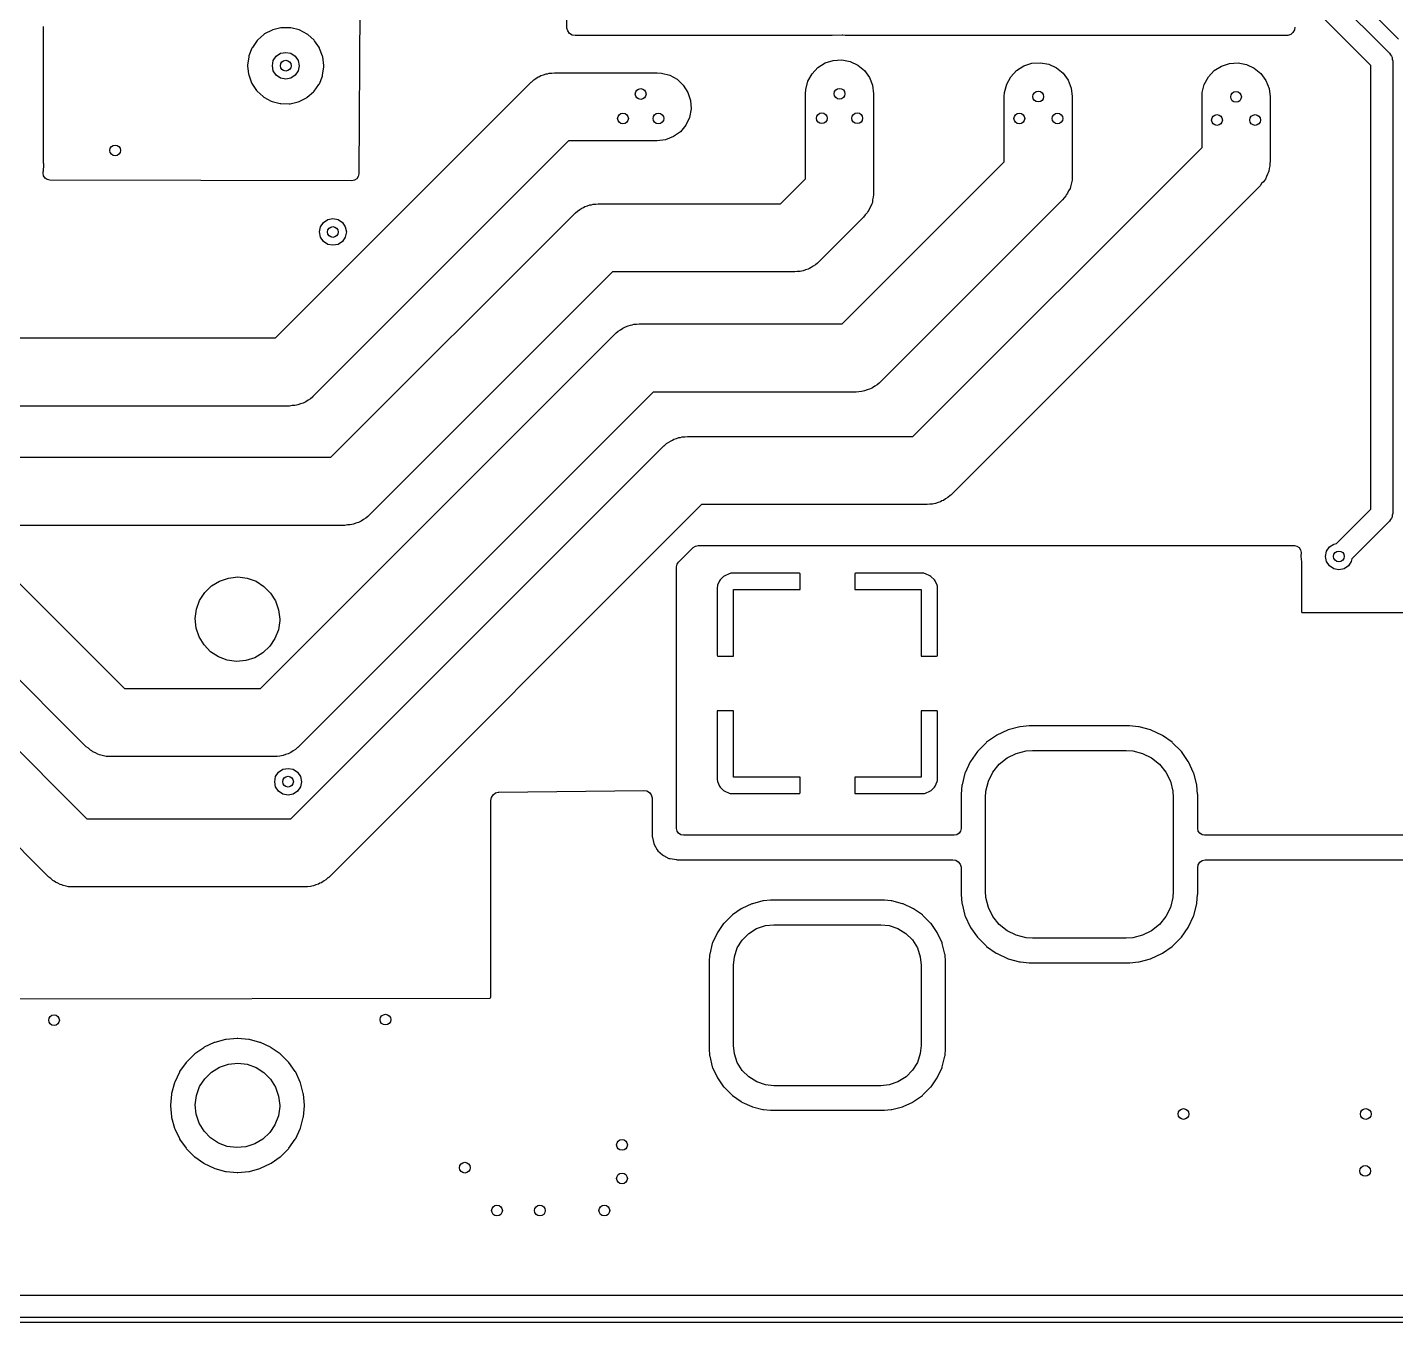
# Model space of a CAD drawing. Extents: x 0 to 4.25, y -4.33 to 0.
# Drawn here: x 2.641 to 3.646, y -4.333 to -3.382 of the extents above; entities that cross this region are included whole.
import ezdxf

# ---------------------------------------------------------------- set-up
doc = ezdxf.new("R2010")
doc.units = 0
doc.header["$MEASUREMENT"] = 0
doc.layers.add('BLACK', color=7, linetype='CONTINUOUS')

msp = doc.modelspace()

# ---------------------------------------------------------------- linework, layer by layer
at = {"layer": 'BLACK', "linetype": 'CONTINUOUS'}
for p, q in [((3.0371, -3.3817), (3.0371, -3.0228)), ((3.488, -3.2476), (3.6411, -3.4007)), ((3.6274, -3.4096), (3.479, -3.2612)), ((3.6477, -3.3903), (3.5644, -3.307)), ((2.885, -3.3668), (2.8843, -3.4893)), ((2.6529, -3.4814), (2.6529, -3.381)), ((2.8207, -3.3837), (2.8152, -3.3865)), ((2.8212, -3.3835), (2.8207, -3.3837)), ((2.8272, -3.3821), (2.8212, -3.3835)), ((2.8278, -3.382), (2.8272, -3.3821)), ((2.8339, -3.382), (2.8278, -3.382)), ((2.8345, -3.3821), (2.8339, -3.382)), ((2.8405, -3.3836), (2.8345, -3.3821)), ((2.841, -3.3838), (2.8405, -3.3836)), ((2.8464, -3.3867), (2.841, -3.3838)), ((3.0372, -3.3822), (3.0371, -3.3817)), ((3.0378, -3.3843), (3.0372, -3.3822)), ((3.0391, -3.3861), (3.0378, -3.3843)), ((3.5713, -3.3836), (3.5702, -3.3855)), ((3.5716, -3.3814), (3.5713, -3.3836)), ((2.8097, -3.3913), (2.8062, -3.3964)), ((2.8101, -3.3909), (2.8097, -3.3913)), ((2.8147, -3.3869), (2.8101, -3.3909)), ((2.8152, -3.3865), (2.8147, -3.3869)), ((2.8469, -3.387), (2.8464, -3.3867)), ((2.8515, -3.3911), (2.8469, -3.387)), ((2.8519, -3.3916), (2.8515, -3.3911)), ((2.8554, -3.3966), (2.8519, -3.3916)), ((3.041, -3.3873), (3.0391, -3.3861)), ((3.0431, -3.3877), (3.041, -3.3873)), ((3.2315, -3.3877), (3.0431, -3.3877)), ((3.2318, -3.3877), (3.2315, -3.3877)), ((3.2392, -3.3873), (3.2318, -3.3877)), ((3.2397, -3.3874), (3.2392, -3.3873)), ((3.2415, -3.3876), (3.2397, -3.3874)), ((3.2424, -3.3877), (3.2415, -3.3876)), ((3.5656, -3.3877), (3.2424, -3.3877)), ((3.5664, -3.3876), (3.5656, -3.3877)), ((3.5685, -3.3869), (3.5664, -3.3876)), ((3.5702, -3.3855), (3.5685, -3.3869)), ((2.8035, -3.4032), (2.8027, -3.4093)), ((2.8037, -3.4026), (2.8035, -3.4032)), ((2.8059, -3.3969), (2.8037, -3.4026)), ((2.8062, -3.3964), (2.8059, -3.3969)), ((2.8216, -3.4061), (2.8237, -3.4029)), ((2.8237, -3.4029), (2.8269, -3.4007)), ((2.8269, -3.4007), (2.8307, -3.4)), ((2.8307, -3.4), (2.8345, -3.4007)), ((2.8345, -3.4007), (2.8377, -3.4029)), ((2.8377, -3.4029), (2.8398, -3.4061)), ((2.8556, -3.3971), (2.8554, -3.3966)), ((2.8578, -3.4029), (2.8556, -3.3971)), ((2.858, -3.4034), (2.8578, -3.4029)), ((2.8587, -3.4097), (2.858, -3.4034)), ((3.6411, -3.4007), (3.6418, -3.4018)), ((3.6418, -3.4018), (3.6426, -3.4028)), ((3.6426, -3.4028), (3.6427, -3.4033)), ((3.6427, -3.4033), (3.643, -3.4037)), ((3.643, -3.4037), (3.6431, -3.405)), ((3.6431, -3.405), (3.6434, -3.4063)), ((2.8027, -3.4093), (2.8027, -3.4098)), ((2.8027, -3.4098), (2.8034, -3.416)), ((2.8209, -3.4098), (2.8216, -3.4061)), ((2.8216, -3.4136), (2.8209, -3.4098)), ((2.8237, -3.4168), (2.8216, -3.4136)), ((2.8398, -3.4136), (2.8377, -3.4168)), ((2.8398, -3.4061), (2.8405, -3.4098)), ((2.8405, -3.4098), (2.8398, -3.4136)), ((2.8578, -3.4168), (2.8587, -3.4106)), ((2.8587, -3.41), (2.8587, -3.4097)), ((2.8587, -3.4103), (2.8587, -3.41)), ((2.8587, -3.4106), (2.8587, -3.4103)), ((3.023, -3.4157), (3.0242, -3.4154)), ((3.0242, -3.4154), (3.0261, -3.4153)), ((3.0261, -3.4153), (3.0281, -3.415)), ((3.0281, -3.415), (3.1033, -3.415)), ((3.1033, -3.415), (3.1065, -3.4152)), ((3.1065, -3.4152), (3.1126, -3.4168)), ((3.2171, -3.4158), (3.2214, -3.4112)), ((3.2214, -3.4112), (3.2267, -3.4078)), ((3.2267, -3.4078), (3.2327, -3.4059)), ((3.2327, -3.4059), (3.2389, -3.4055)), ((3.2389, -3.4055), (3.2451, -3.4067)), ((3.2451, -3.4067), (3.2507, -3.4093)), ((3.2507, -3.4093), (3.2556, -3.4133)), ((3.2556, -3.4133), (3.2593, -3.4184)), ((3.363, -3.4179), (3.3673, -3.4133)), ((3.3673, -3.4133), (3.3726, -3.4099)), ((3.3726, -3.4099), (3.3785, -3.408)), ((3.3785, -3.408), (3.3848, -3.4076)), ((3.3848, -3.4076), (3.391, -3.4088)), ((3.391, -3.4088), (3.3966, -3.4114)), ((3.3966, -3.4114), (3.4015, -3.4154)), ((3.4015, -3.4154), (3.4051, -3.4205)), ((3.5081, -3.418), (3.5124, -3.4134)), ((3.5124, -3.4134), (3.5177, -3.4101)), ((3.5177, -3.4101), (3.5237, -3.4081)), ((3.5237, -3.4081), (3.5299, -3.4078)), ((3.5299, -3.4078), (3.5361, -3.4089)), ((3.5361, -3.4089), (3.5418, -3.4116)), ((3.5418, -3.4116), (3.5466, -3.4156)), ((3.6274, -3.7353), (3.6274, -3.4096)), ((3.6434, -3.4063), (3.6434, -3.7386)), ((2.8034, -3.416), (2.8035, -3.4165)), ((2.8035, -3.4165), (2.8056, -3.4223)), ((2.8056, -3.4223), (2.8059, -3.4228)), ((2.8059, -3.4228), (2.8093, -3.4279)), ((2.8231, -3.6096), (3.0104, -3.4224)), ((2.8269, -3.4189), (2.8237, -3.4168)), ((2.8307, -3.4197), (2.8269, -3.4189)), ((2.8345, -3.4189), (2.8307, -3.4197)), ((2.8377, -3.4168), (2.8345, -3.4189)), ((2.8515, -3.4286), (2.8551, -3.4236)), ((2.8551, -3.4236), (2.8554, -3.4231)), ((2.8554, -3.4231), (2.8577, -3.4174)), ((2.8577, -3.4174), (2.8578, -3.4168)), ((3.0104, -3.4224), (3.0108, -3.422)), ((3.0108, -3.422), (3.011, -3.4218)), ((3.011, -3.4218), (3.0113, -3.4216)), ((3.0113, -3.4216), (3.0128, -3.4203)), ((3.0128, -3.4203), (3.0144, -3.4193)), ((3.0144, -3.4193), (3.016, -3.4181)), ((3.016, -3.4181), (3.0171, -3.4177)), ((3.0171, -3.4177), (3.0181, -3.4171)), ((3.0181, -3.4171), (3.02, -3.4165)), ((3.02, -3.4165), (3.0219, -3.4158)), ((3.0219, -3.4158), (3.023, -3.4157)), ((3.1126, -3.4168), (3.118, -3.4198)), ((3.118, -3.4198), (3.1226, -3.4241)), ((3.1226, -3.4241), (3.126, -3.4294)), ((3.2125, -3.4273), (3.2141, -3.4212)), ((3.2141, -3.4212), (3.2171, -3.4158)), ((3.2593, -3.4184), (3.2616, -3.4242)), ((3.2616, -3.4242), (3.2623, -3.4304)), ((3.3584, -3.4294), (3.36, -3.4233)), ((3.36, -3.4233), (3.363, -3.4179)), ((3.4051, -3.4205), (3.4074, -3.4263)), ((3.5036, -3.4296), (3.5051, -3.4235)), ((3.5051, -3.4235), (3.5081, -3.418)), ((3.5466, -3.4156), (3.5503, -3.4207)), ((3.5503, -3.4207), (3.5526, -3.4265)), ((2.8093, -3.4279), (2.8097, -3.4284)), ((2.8097, -3.4284), (2.8142, -3.4325)), ((2.8142, -3.4325), (2.8147, -3.4328)), ((2.8147, -3.4328), (2.8201, -3.4358)), ((2.8405, -3.4361), (2.846, -3.4333)), ((2.846, -3.4333), (2.8464, -3.433)), ((2.8464, -3.433), (2.8511, -3.429)), ((2.8511, -3.429), (2.8515, -3.4286)), ((3.126, -3.4294), (3.1279, -3.4354)), ((3.1279, -3.4354), (3.1283, -3.4416)), ((3.2123, -3.4304), (3.2125, -3.4273)), ((3.2123, -3.4929), (3.2123, -3.4304)), ((3.2623, -3.4304), (3.2623, -3.5032)), ((3.3582, -3.4325), (3.3584, -3.4294)), ((3.3582, -3.4803), (3.3582, -3.4325)), ((3.4074, -3.4263), (3.4082, -3.4325)), ((3.4082, -3.4325), (3.4082, -3.4907)), ((3.5034, -3.4327), (3.5036, -3.4296)), ((3.5034, -3.4699), (3.5034, -3.4327)), ((3.5526, -3.4265), (3.5534, -3.4327)), ((3.5534, -3.4327), (3.5534, -3.4803)), ((2.8201, -3.4358), (2.8207, -3.436)), ((2.8207, -3.436), (2.8266, -3.4375)), ((2.8266, -3.4375), (2.8272, -3.4376)), ((2.8272, -3.4376), (2.8333, -3.4377)), ((2.8333, -3.4377), (2.8339, -3.4377)), ((2.8339, -3.4377), (2.8399, -3.4363)), ((2.8399, -3.4363), (2.8405, -3.4361)), ((3.1283, -3.4416), (3.1271, -3.4478)), ((3.1244, -3.4534), (3.1205, -3.4583)), ((3.1271, -3.4478), (3.1244, -3.4534)), ((3.0384, -3.465), (2.8511, -3.6523)), ((3.1033, -3.465), (3.0384, -3.465)), ((3.1096, -3.4642), (3.1033, -3.465)), ((3.1154, -3.4619), (3.1096, -3.4642)), ((3.1205, -3.4583), (3.1154, -3.4619)), ((3.2912, -3.6821), (3.5034, -3.4699)), ((2.653, -3.4822), (2.6529, -3.4814)), ((2.6529, -3.4851), (2.653, -3.4846)), ((2.6529, -3.4864), (2.6529, -3.4851)), ((2.6531, -3.4826), (2.653, -3.4822)), ((2.653, -3.4846), (2.6531, -3.4833)), ((2.6531, -3.4833), (2.6531, -3.4826)), ((3.2391, -3.5994), (3.3582, -3.4803)), ((3.5527, -3.4853), (3.5524, -3.4873)), ((3.5532, -3.4834), (3.5527, -3.4853)), ((3.5533, -3.4815), (3.5532, -3.4834)), ((3.5534, -3.4803), (3.5533, -3.4809)), ((3.5533, -3.4809), (3.5534, -3.4811)), ((3.5534, -3.4811), (3.5533, -3.4815)), ((2.6525, -3.4888), (2.6527, -3.4874)), ((2.6529, -3.4907), (2.6525, -3.4888)), ((2.6527, -3.4874), (2.6528, -3.4872)), ((2.6528, -3.4872), (2.6529, -3.4866)), ((2.6529, -3.4866), (2.6529, -3.4864)), ((2.6529, -3.4866), (2.6529, -3.4866)), ((2.654, -3.4924), (2.6529, -3.4907)), ((2.6556, -3.4934), (2.654, -3.4924)), ((2.6575, -3.4938), (2.6556, -3.4934)), ((2.8793, -3.4943), (2.6575, -3.4938)), ((2.8812, -3.4939), (2.8793, -3.4943)), ((2.8828, -3.4928), (2.8812, -3.4939)), ((2.8839, -3.4912), (2.8828, -3.4928)), ((2.8843, -3.4893), (2.8839, -3.4912)), ((3.194, -3.5112), (3.2123, -3.4929)), ((3.4075, -3.4957), (3.4072, -3.4977)), ((3.408, -3.4938), (3.4075, -3.4957)), ((3.4082, -3.4919), (3.408, -3.4938)), ((3.4082, -3.4907), (3.4082, -3.4912)), ((3.4082, -3.4912), (3.4082, -3.4915)), ((3.4082, -3.4915), (3.4082, -3.4919)), ((3.5486, -3.495), (3.5472, -3.4964)), ((3.5492, -3.494), (3.5486, -3.495)), ((3.5499, -3.493), (3.5492, -3.494)), ((3.5507, -3.4912), (3.5499, -3.493)), ((3.5516, -3.4895), (3.5507, -3.4912)), ((3.5519, -3.4884), (3.5516, -3.4895)), ((3.5524, -3.4873), (3.5519, -3.4884)), ((3.2623, -3.5044), (3.2621, -3.5064)), ((3.2623, -3.5032), (3.2623, -3.5038)), ((3.2623, -3.5038), (3.2623, -3.504)), ((3.2623, -3.504), (3.2623, -3.5044)), ((3.546, -3.498), (3.3192, -3.7248)), ((3.4034, -3.5054), (3.4021, -3.5068)), ((3.404, -3.5044), (3.4034, -3.5054)), ((3.4047, -3.5034), (3.404, -3.5044)), ((3.4055, -3.5016), (3.4047, -3.5034)), ((3.4065, -3.4999), (3.4055, -3.5016)), ((3.4068, -3.4987), (3.4065, -3.4999)), ((3.4072, -3.4977), (3.4068, -3.4987)), ((3.5472, -3.4964), (3.546, -3.498)), ((3.0449, -3.5165), (3.0466, -3.5155)), ((3.0466, -3.5155), (3.0482, -3.5143)), ((3.0482, -3.5143), (3.0493, -3.5139)), ((3.0493, -3.5139), (3.0503, -3.5133)), ((3.0503, -3.5133), (3.0522, -3.5127)), ((3.0522, -3.5127), (3.054, -3.512)), ((3.054, -3.512), (3.0552, -3.5119)), ((3.0552, -3.5119), (3.0563, -3.5115)), ((3.0563, -3.5115), (3.0583, -3.5115)), ((3.0583, -3.5115), (3.0602, -3.5112)), ((3.0602, -3.5112), (3.194, -3.5112)), ((3.2596, -3.5142), (3.2589, -3.516)), ((3.2606, -3.5124), (3.2596, -3.5142)), ((3.2609, -3.5113), (3.2606, -3.5124)), ((3.2614, -3.5102), (3.2609, -3.5113)), ((3.2616, -3.5083), (3.2614, -3.5102)), ((3.2621, -3.5064), (3.2616, -3.5083)), ((3.4009, -3.5084), (3.2672, -3.6421)), ((3.4021, -3.5068), (3.4009, -3.5084)), ((2.8563, -3.5281), (2.8584, -3.5249)), ((2.8584, -3.5249), (2.8616, -3.5228)), ((2.8616, -3.5228), (2.8653, -3.5221)), ((2.8638, -3.6973), (3.0426, -3.5185)), ((2.8653, -3.5221), (2.8691, -3.5228)), ((2.8691, -3.5228), (2.8723, -3.5249)), ((2.8723, -3.5249), (2.8744, -3.5281)), ((3.0426, -3.5185), (3.043, -3.5182)), ((3.043, -3.5182), (3.0431, -3.518)), ((3.0431, -3.518), (3.0434, -3.5178)), ((3.0434, -3.5178), (3.0449, -3.5165)), ((3.255, -3.5209), (3.222, -3.5539)), ((3.2562, -3.5194), (3.255, -3.5209)), ((3.2576, -3.5179), (3.2562, -3.5194)), ((3.2581, -3.5169), (3.2576, -3.5179)), ((3.2589, -3.516), (3.2581, -3.5169)), ((2.8555, -3.5319), (2.8563, -3.5281)), ((2.8563, -3.5357), (2.8555, -3.5319)), ((2.8584, -3.5389), (2.8563, -3.5357)), ((2.8744, -3.5357), (2.8723, -3.5389)), ((2.8744, -3.5281), (2.8752, -3.5319)), ((2.8752, -3.5319), (2.8744, -3.5357)), ((2.8616, -3.541), (2.8584, -3.5389)), ((2.8653, -3.5417), (2.8616, -3.541)), ((2.8691, -3.541), (2.8653, -3.5417)), ((2.8723, -3.5389), (2.8691, -3.541)), ((3.2197, -3.556), (3.218, -3.557)), ((3.2212, -3.5547), (3.2197, -3.556)), ((3.2215, -3.5544), (3.2212, -3.5547)), ((3.2216, -3.5543), (3.2215, -3.5544)), ((3.222, -3.5539), (3.2216, -3.5543)), ((3.0706, -3.5612), (2.8918, -3.74)), ((3.2044, -3.5612), (3.0706, -3.5612)), ((3.2063, -3.561), (3.2044, -3.5612)), ((3.2083, -3.5609), (3.2063, -3.561)), ((3.2094, -3.5606), (3.2083, -3.5609)), ((3.2106, -3.5604), (3.2094, -3.5606)), ((3.2124, -3.5597), (3.2106, -3.5604)), ((3.2143, -3.5592), (3.2124, -3.5597)), ((3.2153, -3.5586), (3.2143, -3.5592)), ((3.2164, -3.5581), (3.2153, -3.5586)), ((3.218, -3.557), (3.2164, -3.5581)), ((3.0729, -3.6064), (3.073, -3.6062)), ((3.073, -3.6062), (3.0734, -3.6059)), ((3.0734, -3.6059), (3.0748, -3.6047)), ((3.0748, -3.6047), (3.0765, -3.6037)), ((3.0765, -3.6037), (3.0781, -3.6025)), ((3.0781, -3.6025), (3.0792, -3.6021)), ((3.0792, -3.6021), (3.0802, -3.6015)), ((3.0802, -3.6015), (3.0821, -3.6009)), ((3.0821, -3.6009), (3.0839, -3.6002)), ((3.0839, -3.6002), (3.0851, -3.6)), ((3.0851, -3.6), (3.0863, -3.5997)), ((3.0863, -3.5997), (3.0882, -3.5997)), ((3.0882, -3.5997), (3.0902, -3.5994)), ((3.0902, -3.5994), (3.2391, -3.5994)), ((2.4887, -3.6096), (2.8231, -3.6096)), ((2.8121, -3.8671), (3.0725, -3.6067)), ((3.0725, -3.6067), (3.0729, -3.6064)), ((3.2616, -3.6463), (3.2605, -3.6467)), ((3.2631, -3.6452), (3.2616, -3.6463)), ((3.2648, -3.6442), (3.2631, -3.6452)), ((3.2663, -3.6429), (3.2648, -3.6442)), ((3.2666, -3.6426), (3.2663, -3.6429)), ((3.2668, -3.6425), (3.2666, -3.6426)), ((3.2672, -3.6421), (3.2668, -3.6425)), ((3.1005, -3.6494), (2.8401, -3.9098)), ((2.8471, -3.6554), (2.8455, -3.6566)), ((2.8488, -3.6544), (2.8471, -3.6554)), ((2.8503, -3.6531), (2.8488, -3.6544)), ((2.8506, -3.6529), (2.8503, -3.6531)), ((2.8507, -3.6527), (2.8506, -3.6529)), ((2.8511, -3.6523), (2.8507, -3.6527)), ((3.2495, -3.6494), (3.1005, -3.6494)), ((3.2515, -3.6492), (3.2495, -3.6494)), ((3.2534, -3.6491), (3.2515, -3.6492)), ((3.2546, -3.6488), (3.2534, -3.6491)), ((3.2557, -3.6486), (3.2546, -3.6488)), ((3.2576, -3.6479), (3.2557, -3.6486)), ((3.2594, -3.6473), (3.2576, -3.6479)), ((3.2605, -3.6467), (3.2594, -3.6473)), ((2.8335, -3.6597), (2.4991, -3.6597)), ((2.8354, -3.6594), (2.8335, -3.6597)), ((2.8374, -3.6593), (2.8354, -3.6594)), ((2.8385, -3.659), (2.8374, -3.6593)), ((2.8397, -3.6589), (2.8385, -3.659)), ((2.8415, -3.6581), (2.8397, -3.6589)), ((2.8434, -3.6576), (2.8415, -3.6581)), ((2.8444, -3.657), (2.8434, -3.6576)), ((2.8455, -3.6566), (2.8444, -3.657)), ((3.1103, -3.6873), (3.112, -3.6863)), ((3.112, -3.6863), (3.1136, -3.6852)), ((3.1136, -3.6852), (3.1147, -3.6847)), ((3.1147, -3.6847), (3.1157, -3.6841)), ((3.1157, -3.6841), (3.1176, -3.6836)), ((3.1176, -3.6836), (3.1194, -3.6829)), ((3.1194, -3.6829), (3.1206, -3.6827)), ((3.1206, -3.6827), (3.1217, -3.6824)), ((3.1217, -3.6824), (3.1236, -3.6823)), ((3.1236, -3.6823), (3.1256, -3.6821)), ((3.1256, -3.6821), (3.2912, -3.6821)), ((2.8345, -3.9628), (3.1079, -3.6894)), ((3.1079, -3.6894), (3.1083, -3.689)), ((3.1083, -3.689), (3.1085, -3.6889)), ((3.1085, -3.6889), (3.1088, -3.6886)), ((3.1088, -3.6886), (3.1103, -3.6873)), ((2.4678, -3.6973), (2.8638, -3.6973)), ((3.3169, -3.7268), (3.3152, -3.7278)), ((3.3184, -3.7255), (3.3169, -3.7268)), ((3.3187, -3.7253), (3.3184, -3.7255)), ((3.3188, -3.7251), (3.3187, -3.7253)), ((3.3192, -3.7248), (3.3188, -3.7251)), ((3.1359, -3.7321), (2.8626, -4.0055)), ((3.3016, -3.7321), (3.1359, -3.7321)), ((3.3035, -3.7318), (3.3016, -3.7321)), ((3.3055, -3.7318), (3.3035, -3.7318)), ((3.3066, -3.7315), (3.3055, -3.7318)), ((3.3078, -3.7313), (3.3066, -3.7315)), ((3.3096, -3.7306), (3.3078, -3.7313)), ((3.3115, -3.73), (3.3096, -3.7306)), ((3.3125, -3.7294), (3.3115, -3.73)), ((3.3136, -3.729), (3.3125, -3.7294)), ((3.3152, -3.7278), (3.3136, -3.729)), ((3.6021, -3.7606), (3.6274, -3.7353)), ((2.8792, -3.7466), (2.8781, -3.747)), ((2.8804, -3.7465), (2.8792, -3.7466)), ((2.8822, -3.7458), (2.8804, -3.7465)), ((2.8841, -3.7452), (2.8822, -3.7458)), ((2.8851, -3.7446), (2.8841, -3.7452)), ((2.8862, -3.7442), (2.8851, -3.7446)), ((2.8878, -3.743), (2.8862, -3.7442)), ((2.8895, -3.742), (2.8878, -3.743)), ((2.891, -3.7407), (2.8895, -3.742)), ((2.8913, -3.7405), (2.891, -3.7407)), ((2.8914, -3.7403), (2.8913, -3.7405)), ((2.8918, -3.74), (2.8914, -3.7403)), ((3.6411, -3.7442), (3.6134, -3.7719)), ((3.6418, -3.7431), (3.6411, -3.7442)), ((3.6426, -3.7421), (3.6418, -3.7431)), ((3.6427, -3.7416), (3.6426, -3.7421)), ((3.643, -3.7412), (3.6427, -3.7416)), ((3.6431, -3.7399), (3.643, -3.7412)), ((3.6434, -3.7386), (3.6431, -3.7399)), ((2.8742, -3.7473), (2.4618, -3.7473)), ((2.8761, -3.747), (2.8742, -3.7473)), ((2.8781, -3.747), (2.8761, -3.747)), ((3.1191, -3.7743), (3.1298, -3.7636)), ((3.1298, -3.7636), (3.1315, -3.7626)), ((3.1315, -3.7626), (3.1334, -3.7622)), ((3.1334, -3.7622), (3.5712, -3.7622)), ((3.5712, -3.7622), (3.5731, -3.7626)), ((3.5731, -3.7626), (3.5747, -3.7636)), ((3.5747, -3.7636), (3.5758, -3.7652)), ((3.5758, -3.7652), (3.5762, -3.7672)), ((3.5941, -3.7701), (3.5948, -3.7663)), ((3.5948, -3.7663), (3.597, -3.7631)), ((3.597, -3.7631), (3.6002, -3.761)), ((3.6002, -3.761), (3.6021, -3.7606)), ((2.6181, -3.7729), (2.7123, -3.8671)), ((3.1177, -3.7778), (3.1181, -3.7759)), ((3.1181, -3.7759), (3.1191, -3.7743)), ((3.576, -3.7695), (3.5759, -3.7701)), ((3.5759, -3.7701), (3.5764, -3.7741)), ((3.5762, -3.7678), (3.576, -3.7695)), ((3.5762, -3.7672), (3.5762, -3.7678)), ((3.5764, -3.7741), (3.5764, -3.7746)), ((3.5764, -3.7746), (3.5764, -3.8107)), ((3.5948, -3.7738), (3.5941, -3.7701)), ((3.597, -3.777), (3.5948, -3.7738)), ((3.6002, -3.7792), (3.597, -3.777)), ((3.6109, -3.777), (3.6077, -3.7792)), ((3.613, -3.7738), (3.6109, -3.777)), ((3.6134, -3.7719), (3.613, -3.7738)), ((2.7821, -3.7882), (2.7886, -3.786)), ((2.7886, -3.786), (2.7955, -3.7852)), ((2.7955, -3.7852), (2.8024, -3.786)), ((2.8024, -3.786), (2.8089, -3.7884)), ((3.1177, -3.9698), (3.1177, -3.7778)), ((3.1522, -3.7848), (3.1497, -3.7873)), ((3.153, -3.7843), (3.1522, -3.7848)), ((3.1563, -3.7828), (3.153, -3.7843)), ((3.157, -3.7826), (3.1563, -3.7828)), ((3.1575, -3.7825), (3.157, -3.7826)), ((3.1578, -3.7825), (3.1575, -3.7825)), ((3.2078, -3.7825), (3.1578, -3.7825)), ((3.2081, -3.7826), (3.2078, -3.7825)), ((3.2083, -3.783), (3.2081, -3.7826)), ((3.2081, -3.7826), (3.2081, -3.7826)), ((3.2083, -3.7832), (3.2083, -3.783)), ((3.2083, -3.7945), (3.2083, -3.7832)), ((3.2485, -3.7827), (3.2484, -3.783)), ((3.2484, -3.783), (3.2484, -3.7945)), ((3.2491, -3.7825), (3.2485, -3.7827)), ((3.2485, -3.7827), (3.2485, -3.7827)), ((3.2989, -3.7825), (3.2491, -3.7825)), ((3.2992, -3.7825), (3.2989, -3.7825)), ((3.2997, -3.7826), (3.2992, -3.7825)), ((3.3004, -3.7828), (3.2997, -3.7826)), ((3.3037, -3.7843), (3.3004, -3.7828)), ((3.3044, -3.7848), (3.3037, -3.7843)), ((3.307, -3.7873), (3.3044, -3.7848)), ((3.6039, -3.7799), (3.6002, -3.7792)), ((3.6077, -3.7792), (3.6039, -3.7799)), ((2.7675, -3.8024), (2.7713, -3.7966)), ((2.7713, -3.7966), (2.7762, -3.7918)), ((2.7762, -3.7918), (2.7821, -3.7882)), ((2.8089, -3.7884), (2.8147, -3.7921)), ((2.8147, -3.7921), (2.8196, -3.797)), ((2.8196, -3.797), (2.8232, -3.8028)), ((3.1476, -3.7921), (3.1475, -3.7926)), ((3.1475, -3.7926), (3.1475, -3.7929)), ((3.1475, -3.7929), (3.1475, -3.8427)), ((3.1478, -3.7913), (3.1476, -3.7921)), ((3.1492, -3.788), (3.1478, -3.7913)), ((3.1497, -3.7873), (3.1492, -3.788)), ((3.1595, -3.8434), (3.1595, -3.7945)), ((3.1595, -3.7945), (3.2083, -3.7945)), ((3.2484, -3.7945), (3.2972, -3.7945)), ((3.2972, -3.7945), (3.2972, -3.8434)), ((3.3075, -3.788), (3.307, -3.7873)), ((3.3089, -3.7913), (3.3075, -3.788)), ((3.3091, -3.792), (3.3089, -3.7913)), ((3.3092, -3.7926), (3.3091, -3.792)), ((3.3092, -3.7929), (3.3092, -3.7926)), ((3.3092, -3.8428), (3.3092, -3.7929)), ((2.7651, -3.8089), (2.7675, -3.8024)), ((2.8232, -3.8028), (2.8255, -3.8094)), ((2.6843, -3.9098), (2.59, -3.8155)), ((2.7643, -3.8158), (2.7651, -3.8089)), ((2.7649, -3.8227), (2.7643, -3.8158)), ((2.8263, -3.8171), (2.8253, -3.8239)), ((2.8255, -3.8094), (2.8263, -3.8162)), ((2.8263, -3.8162), (2.8263, -3.8171)), ((3.5764, -3.8107), (3.5766, -3.8113)), ((3.5766, -3.8113), (3.5766, -3.8113)), ((3.5766, -3.8113), (3.5769, -3.8114)), ((3.5769, -3.8114), (3.8628, -3.8114)), ((2.7671, -3.8292), (2.7649, -3.8227)), ((2.8253, -3.8239), (2.8228, -3.8304)), ((2.7707, -3.8351), (2.7671, -3.8292)), ((2.7755, -3.8401), (2.7707, -3.8351)), ((2.819, -3.8361), (2.814, -3.8409)), ((2.8228, -3.8304), (2.819, -3.8361)), ((2.5685, -3.8465), (2.6848, -3.9628)), ((2.7813, -3.8439), (2.7755, -3.8401)), ((2.7878, -3.8463), (2.7813, -3.8439)), ((2.7946, -3.8472), (2.7878, -3.8463)), ((2.8015, -3.8466), (2.7946, -3.8472)), ((2.8081, -3.8445), (2.8015, -3.8466)), ((2.814, -3.8409), (2.8081, -3.8445)), ((3.1475, -3.8427), (3.1477, -3.8432)), ((3.1477, -3.8432), (3.1477, -3.8433)), ((3.1477, -3.8433), (3.148, -3.8434)), ((3.148, -3.8434), (3.1595, -3.8434)), ((3.2972, -3.8434), (3.3085, -3.8434)), ((3.3085, -3.8434), (3.3091, -3.8432)), ((3.3091, -3.8431), (3.3092, -3.8428)), ((3.3091, -3.8432), (3.3091, -3.8431)), ((2.7123, -3.8671), (2.8121, -3.8671)), ((3.1476, -3.8836), (3.1475, -3.8836)), ((3.1475, -3.8836), (3.1475, -3.8839)), ((3.1475, -3.8839), (3.1475, -3.9339)), ((3.1482, -3.8834), (3.1476, -3.8836)), ((3.1595, -3.8834), (3.1482, -3.8834)), ((3.1595, -3.9323), (3.1595, -3.8834)), ((3.2972, -3.8834), (3.2972, -3.9323)), ((3.3087, -3.8834), (3.2972, -3.8834)), ((3.309, -3.8835), (3.3087, -3.8834)), ((3.3092, -3.8841), (3.309, -3.8835)), ((3.309, -3.8835), (3.309, -3.8835)), ((3.3092, -3.9339), (3.3092, -3.8841)), ((2.6567, -4.0055), (2.5404, -3.8892)), ((3.3611, -3.8975), (3.3607, -3.8977)), ((3.3696, -3.8953), (3.3611, -3.8975)), ((3.37, -3.8952), (3.3696, -3.8953)), ((3.3765, -3.8946), (3.37, -3.8952)), ((3.3767, -3.8946), (3.3765, -3.8946)), ((3.45, -3.8946), (3.3767, -3.8946)), ((3.4502, -3.8946), (3.45, -3.8946)), ((3.4568, -3.8952), (3.4502, -3.8946)), ((3.4572, -3.8953), (3.4568, -3.8952)), ((3.4656, -3.8975), (3.4572, -3.8953)), ((3.466, -3.8977), (3.4656, -3.8975)), ((3.345, -3.9069), (3.3388, -3.9131)), ((3.3453, -3.9066), (3.345, -3.9069)), ((3.3525, -3.9016), (3.3453, -3.9066)), ((3.3528, -3.9014), (3.3525, -3.9016)), ((3.3607, -3.8977), (3.3528, -3.9014)), ((3.4739, -3.9014), (3.466, -3.8977)), ((3.4743, -3.9016), (3.4739, -3.9014)), ((3.4815, -3.9066), (3.4743, -3.9016)), ((3.4818, -3.9069), (3.4815, -3.9066)), ((3.488, -3.9131), (3.4818, -3.9069)), ((2.6858, -3.911), (2.6843, -3.9098)), ((2.6873, -3.9123), (2.6858, -3.911)), ((2.6883, -3.9129), (2.6873, -3.9123)), ((2.6892, -3.9136), (2.6883, -3.9129)), ((2.691, -3.9144), (2.6892, -3.9136)), ((2.6928, -3.9154), (2.691, -3.9144)), ((2.6939, -3.9157), (2.6928, -3.9154)), ((2.695, -3.9161), (2.6939, -3.9157)), ((2.6969, -3.9164), (2.695, -3.9161)), ((2.6988, -3.9169), (2.6969, -3.9164)), ((2.7008, -3.9171), (2.6988, -3.9169)), ((2.7012, -3.9171), (2.7008, -3.9171)), ((2.7014, -3.9171), (2.7012, -3.9171)), ((2.702, -3.9171), (2.7014, -3.9171)), ((2.8224, -3.9171), (2.702, -3.9171)), ((2.8244, -3.9169), (2.8224, -3.9171)), ((2.8264, -3.9168), (2.8244, -3.9169)), ((2.8275, -3.9165), (2.8264, -3.9168)), ((2.8287, -3.9163), (2.8275, -3.9165)), ((2.8305, -3.9156), (2.8287, -3.9163)), ((2.8324, -3.9151), (2.8305, -3.9156)), ((2.8334, -3.9145), (2.8324, -3.9151)), ((2.8345, -3.914), (2.8334, -3.9145)), ((2.8361, -3.9129), (2.8345, -3.914)), ((2.8378, -3.9119), (2.8361, -3.9129)), ((2.8392, -3.9106), (2.8378, -3.9119)), ((2.8396, -3.9104), (2.8392, -3.9106)), ((2.8397, -3.9102), (2.8396, -3.9104)), ((2.8401, -3.9098), (2.8397, -3.9102)), ((3.3385, -3.9134), (3.3335, -3.9206)), ((3.3388, -3.9131), (3.3385, -3.9134)), ((3.3604, -3.918), (3.367, -3.9147)), ((3.367, -3.9147), (3.3743, -3.9129)), ((3.3743, -3.9129), (3.3789, -3.9126)), ((3.3789, -3.9126), (3.4478, -3.9126)), ((3.4478, -3.9126), (3.4525, -3.9129)), ((3.4525, -3.9129), (3.4597, -3.9147)), ((3.4597, -3.9147), (3.4664, -3.918)), ((3.4883, -3.9134), (3.488, -3.9131)), ((3.4933, -3.9206), (3.4883, -3.9134)), ((2.8254, -3.9286), (2.8286, -3.9264)), ((2.8286, -3.9264), (2.8324, -3.9257)), ((2.8324, -3.9257), (2.8362, -3.9264)), ((2.8362, -3.9264), (2.8394, -3.9286)), ((3.3333, -3.9209), (3.3296, -3.9289)), ((3.3335, -3.9206), (3.3333, -3.9209)), ((3.3499, -3.9285), (3.3546, -3.9227)), ((3.3546, -3.9227), (3.3604, -3.918)), ((3.4664, -3.918), (3.4722, -3.9227)), ((3.4722, -3.9227), (3.4769, -3.9285)), ((3.4935, -3.9209), (3.4933, -3.9206)), ((3.4972, -3.9289), (3.4935, -3.9209)), ((2.8226, -3.9355), (2.8233, -3.9318)), ((2.8233, -3.9393), (2.8226, -3.9355)), ((2.8233, -3.9318), (2.8254, -3.9286)), ((2.8394, -3.9286), (2.8415, -3.9318)), ((2.8415, -3.9318), (2.8422, -3.9355)), ((2.8422, -3.9355), (2.8415, -3.9393)), ((3.1475, -3.9339), (3.1475, -3.9342)), ((3.1475, -3.9342), (3.1476, -3.9347)), ((3.1476, -3.9347), (3.1478, -3.9354)), ((3.1478, -3.9354), (3.1492, -3.9388)), ((3.2083, -3.9323), (3.1595, -3.9323)), ((3.2083, -3.9438), (3.2083, -3.9323)), ((3.2972, -3.9323), (3.2484, -3.9323)), ((3.2484, -3.9323), (3.2484, -3.9436)), ((3.3075, -3.9387), (3.3089, -3.9354)), ((3.3089, -3.9354), (3.3091, -3.9347)), ((3.3091, -3.9347), (3.3092, -3.9342)), ((3.3092, -3.9342), (3.3092, -3.9339)), ((3.3272, -3.9377), (3.3271, -3.9381)), ((3.3294, -3.9293), (3.3272, -3.9377)), ((3.3296, -3.9289), (3.3294, -3.9293)), ((3.3448, -3.9424), (3.3466, -3.9352)), ((3.3466, -3.9352), (3.3499, -3.9285)), ((3.4769, -3.9285), (3.4802, -3.9352)), ((3.4802, -3.9352), (3.482, -3.9424)), ((3.4973, -3.9293), (3.4972, -3.9289)), ((3.4996, -3.9377), (3.4973, -3.9293)), ((3.4997, -3.9381), (3.4996, -3.9377)), ((2.8254, -3.9425), (2.8233, -3.9393)), ((2.8286, -3.9446), (2.8254, -3.9425)), ((2.8324, -3.9454), (2.8286, -3.9446)), ((2.8362, -3.9446), (2.8324, -3.9454)), ((2.8394, -3.9425), (2.8362, -3.9446)), ((2.8415, -3.9393), (2.8394, -3.9425)), ((2.9813, -3.9492), (2.9817, -3.947)), ((2.9817, -3.947), (2.9829, -3.9451)), ((2.9829, -3.9451), (2.9846, -3.9438)), ((2.9846, -3.9438), (2.9867, -3.9432)), ((2.9867, -3.9432), (2.9872, -3.9432)), ((2.9872, -3.9432), (3.0937, -3.9419)), ((3.0937, -3.9419), (3.0959, -3.9423)), ((3.0959, -3.9423), (3.0978, -3.9435)), ((3.0978, -3.9435), (3.0991, -3.9452)), ((3.0991, -3.9452), (3.0997, -3.9473)), ((3.0997, -3.9473), (3.0998, -3.9479)), ((3.1492, -3.9388), (3.1497, -3.9395)), ((3.1497, -3.9395), (3.1522, -3.942)), ((3.1522, -3.942), (3.153, -3.9425)), ((3.153, -3.9425), (3.1563, -3.944)), ((3.1563, -3.944), (3.157, -3.9442)), ((3.157, -3.9442), (3.1575, -3.9442)), ((3.1575, -3.9442), (3.1578, -3.9442)), ((3.1578, -3.9442), (3.2076, -3.9442)), ((3.2076, -3.9442), (3.2082, -3.9441)), ((3.2082, -3.944), (3.2083, -3.9438)), ((3.2082, -3.9441), (3.2082, -3.944)), ((3.2484, -3.9436), (3.2486, -3.9442)), ((3.2486, -3.9442), (3.2486, -3.9442)), ((3.2486, -3.9442), (3.2489, -3.9442)), ((3.2489, -3.9442), (3.2989, -3.9442)), ((3.2989, -3.9442), (3.2992, -3.9442)), ((3.2992, -3.9442), (3.2997, -3.9442)), ((3.2997, -3.9442), (3.3004, -3.944)), ((3.3004, -3.944), (3.3037, -3.9425)), ((3.3037, -3.9425), (3.3045, -3.942)), ((3.3045, -3.942), (3.307, -3.9395)), ((3.307, -3.9395), (3.3075, -3.9387)), ((3.3271, -3.9381), (3.3265, -3.9447)), ((3.3265, -3.9447), (3.3265, -3.9449)), ((3.3265, -3.9449), (3.3265, -3.9698)), ((3.3445, -3.947), (3.3448, -3.9424)), ((3.3445, -4.0159), (3.3445, -3.947)), ((3.482, -3.9424), (3.4823, -3.947)), ((3.4823, -3.947), (3.4823, -4.0159)), ((3.5002, -3.9447), (3.4997, -3.9381)), ((3.5003, -3.9449), (3.5002, -3.9447)), ((3.5003, -3.9698), (3.5003, -3.9449)), ((2.9813, -4.0677), (2.9813, -3.9492)), ((3.0998, -3.9479), (3.0998, -3.9747)), ((2.6848, -3.9628), (2.8345, -3.9628)), ((3.0998, -3.9747), (3.0998, -3.9749)), ((3.0998, -3.9749), (3.0998, -3.9759)), ((3.0998, -3.9759), (3.0999, -3.9764)), ((3.0999, -3.9764), (3.1009, -3.9809)), ((3.1181, -3.9718), (3.1177, -3.9698)), ((3.1191, -3.9734), (3.1181, -3.9718)), ((3.1208, -3.9745), (3.1191, -3.9734)), ((3.1227, -3.9748), (3.1208, -3.9745)), ((3.3215, -3.9748), (3.1227, -3.9748)), ((3.3234, -3.9745), (3.3215, -3.9748)), ((3.325, -3.9734), (3.3234, -3.9745)), ((3.3261, -3.9718), (3.325, -3.9734)), ((3.3265, -3.9698), (3.3261, -3.9718)), ((3.5006, -3.9718), (3.5003, -3.9698)), ((3.5017, -3.9734), (3.5006, -3.9718)), ((3.5034, -3.9745), (3.5017, -3.9734)), ((3.5053, -3.9748), (3.5034, -3.9745)), ((3.9494, -3.9748), (3.5053, -3.9748)), ((3.1009, -3.9809), (3.1012, -3.9817)), ((3.1012, -3.9817), (3.1035, -3.9856)), ((3.1035, -3.9856), (3.104, -3.9863)), ((3.104, -3.9863), (3.1073, -3.9893)), ((3.1073, -3.9893), (3.108, -3.9898)), ((3.108, -3.9898), (3.112, -3.9918)), ((3.112, -3.9918), (3.1129, -3.992)), ((3.1129, -3.992), (3.1175, -3.9927)), ((3.1175, -3.9927), (3.1179, -3.9928)), ((3.1179, -3.9928), (3.3205, -3.9928)), ((3.3205, -3.9928), (3.3227, -3.9932)), ((3.3227, -3.9932), (3.3245, -3.9943)), ((3.3245, -3.9943), (3.3259, -3.9961)), ((3.3259, -3.9961), (3.3265, -3.9982)), ((3.5003, -3.9988), (3.5007, -3.9966)), ((3.5007, -3.9966), (3.5018, -3.9947)), ((3.5018, -3.9947), (3.5036, -3.9934)), ((3.5036, -3.9934), (3.5057, -3.9928)), ((3.5057, -3.9928), (3.5063, -3.9928)), ((3.5063, -3.9928), (3.9429, -3.9928)), ((2.6583, -4.0067), (2.6567, -4.0055)), ((2.6597, -4.008), (2.6583, -4.0067)), ((2.6608, -4.0086), (2.6597, -4.008)), ((2.8602, -4.0076), (2.8585, -4.0085)), ((2.8617, -4.0062), (2.8602, -4.0076)), ((2.862, -4.006), (2.8617, -4.0062)), ((2.8622, -4.0058), (2.862, -4.006)), ((2.8626, -4.0055), (2.8622, -4.0058)), ((3.3265, -3.9982), (3.3265, -3.9988)), ((3.3265, -3.9988), (3.3265, -4.0181)), ((3.5003, -4.0181), (3.5003, -3.9988)), ((2.6617, -4.0093), (2.6608, -4.0086)), ((2.6635, -4.0101), (2.6617, -4.0093)), ((2.6652, -4.011), (2.6635, -4.0101)), ((2.6663, -4.0113), (2.6652, -4.011)), ((2.6674, -4.0118), (2.6663, -4.0113)), ((2.6694, -4.0121), (2.6674, -4.0118)), ((2.6713, -4.0126), (2.6694, -4.0121)), ((2.6732, -4.0127), (2.6713, -4.0126)), ((2.6736, -4.0128), (2.6732, -4.0127)), ((2.6739, -4.0128), (2.6736, -4.0128)), ((2.6744, -4.0128), (2.6739, -4.0128)), ((2.8449, -4.0128), (2.6744, -4.0128)), ((2.8468, -4.0126), (2.8449, -4.0128)), ((2.8488, -4.0125), (2.8468, -4.0126)), ((2.8499, -4.0122), (2.8488, -4.0125)), ((2.8511, -4.012), (2.8499, -4.0122)), ((2.8529, -4.0113), (2.8511, -4.012)), ((2.8548, -4.0107), (2.8529, -4.0113)), ((2.8558, -4.0101), (2.8548, -4.0107)), ((2.8569, -4.0097), (2.8558, -4.0101)), ((2.8585, -4.0085), (2.8569, -4.0097)), ((3.3265, -4.0181), (3.3265, -4.0184)), ((3.3448, -4.0206), (3.3445, -4.0159)), ((3.4823, -4.0159), (3.482, -4.0206)), ((3.5002, -4.0184), (3.5003, -4.0181)), ((3.1728, -4.0252), (3.1656, -4.0285)), ((3.1733, -4.0251), (3.1728, -4.0252)), ((3.181, -4.0231), (3.1733, -4.0251)), ((3.1815, -4.023), (3.181, -4.0231)), ((3.1865, -4.0226), (3.1815, -4.023)), ((3.1867, -4.0226), (3.1865, -4.0226)), ((3.27, -4.0226), (3.1867, -4.0226)), ((3.2702, -4.0226), (3.27, -4.0226)), ((3.2752, -4.023), (3.2702, -4.0226)), ((3.2757, -4.0231), (3.2752, -4.023)), ((3.2834, -4.0251), (3.2757, -4.0231)), ((3.2839, -4.0252), (3.2834, -4.0251)), ((3.2911, -4.0285), (3.2839, -4.0252)), ((3.3265, -4.0184), (3.3271, -4.0248)), ((3.3271, -4.0248), (3.3272, -4.0253)), ((3.3272, -4.0253), (3.3294, -4.0337)), ((3.3466, -4.0278), (3.3448, -4.0206)), ((3.3499, -4.0345), (3.3466, -4.0278)), ((3.4802, -4.0278), (3.4769, -4.0345)), ((3.482, -4.0206), (3.4802, -4.0278)), ((3.4974, -4.0337), (3.4996, -4.0253)), ((3.4996, -4.0253), (3.4997, -4.0248)), ((3.4997, -4.0248), (3.5002, -4.0184)), ((3.1582, -4.0337), (3.1526, -4.0393)), ((3.1586, -4.0333), (3.1582, -4.0337)), ((3.1651, -4.0288), (3.1586, -4.0333)), ((3.1656, -4.0285), (3.1651, -4.0288)), ((3.2916, -4.0288), (3.2911, -4.0285)), ((3.2981, -4.0333), (3.2916, -4.0288)), ((3.2985, -4.0337), (3.2981, -4.0333)), ((3.3041, -4.0393), (3.2985, -4.0337)), ((3.3294, -4.0337), (3.3296, -4.0342)), ((3.3296, -4.0342), (3.3333, -4.042)), ((3.3546, -4.0403), (3.3499, -4.0345)), ((3.4769, -4.0345), (3.4722, -4.0403)), ((3.4935, -4.042), (3.4972, -4.0342)), ((3.4972, -4.0342), (3.4974, -4.0337)), ((3.1474, -4.0467), (3.1441, -4.0539)), ((3.1477, -4.0462), (3.1474, -4.0467)), ((3.1522, -4.0397), (3.1477, -4.0462)), ((3.1526, -4.0393), (3.1522, -4.0397)), ((3.1658, -4.0518), (3.1706, -4.0469)), ((3.1706, -4.0469), (3.1764, -4.0433)), ((3.1764, -4.0433), (3.1829, -4.0412)), ((3.1829, -4.0412), (3.189, -4.0405)), ((3.189, -4.0405), (3.2677, -4.0405)), ((3.2677, -4.0405), (3.2737, -4.0412)), ((3.2737, -4.0412), (3.2802, -4.0433)), ((3.2802, -4.0433), (3.286, -4.0469)), ((3.286, -4.0469), (3.2909, -4.0517)), ((3.3045, -4.0397), (3.3041, -4.0393)), ((3.309, -4.0462), (3.3045, -4.0397)), ((3.3093, -4.0467), (3.309, -4.0462)), ((3.3126, -4.0539), (3.3093, -4.0467)), ((3.3333, -4.042), (3.3335, -4.0425)), ((3.3335, -4.0425), (3.3385, -4.0496)), ((3.3604, -4.045), (3.3546, -4.0403)), ((3.367, -4.0483), (3.3604, -4.045)), ((3.3743, -4.0501), (3.367, -4.0483)), ((3.4597, -4.0483), (3.4525, -4.0501)), ((3.4664, -4.045), (3.4597, -4.0483)), ((3.4722, -4.0403), (3.4664, -4.045)), ((3.4883, -4.0496), (3.4933, -4.0425)), ((3.4933, -4.0425), (3.4935, -4.042)), ((3.1439, -4.0544), (3.142, -4.0621)), ((3.1441, -4.0539), (3.1439, -4.0544)), ((3.1601, -4.0641), (3.1622, -4.0576)), ((3.1622, -4.0576), (3.1658, -4.0518)), ((3.2909, -4.0517), (3.2945, -4.0575)), ((3.2945, -4.0575), (3.2966, -4.064)), ((3.3127, -4.0544), (3.3126, -4.0539)), ((3.3147, -4.0621), (3.3127, -4.0544)), ((3.3385, -4.0496), (3.3388, -4.05)), ((3.3388, -4.05), (3.3449, -4.0561)), ((3.3449, -4.0561), (3.3453, -4.0564)), ((3.3453, -4.0564), (3.3524, -4.0614)), ((3.3789, -4.0504), (3.3743, -4.0501)), ((3.4478, -4.0504), (3.3789, -4.0504)), ((3.4525, -4.0501), (3.4478, -4.0504)), ((3.4744, -4.0614), (3.4815, -4.0564)), ((3.4815, -4.0564), (3.4819, -4.0561)), ((3.4819, -4.0561), (3.488, -4.05)), ((3.488, -4.05), (3.4883, -4.0496)), ((2.9813, -4.0678), (2.9813, -4.0677)), ((2.9813, -4.0937), (2.9813, -4.0678)), ((3.1419, -4.0626), (3.1415, -4.0676)), ((3.1415, -4.0676), (3.1415, -4.0678)), ((3.1415, -4.0678), (3.1415, -4.1314)), ((3.142, -4.0621), (3.1419, -4.0626)), ((3.1595, -4.0701), (3.1601, -4.0641)), ((3.2966, -4.064), (3.2972, -4.0701)), ((3.3148, -4.0626), (3.3147, -4.0621)), ((3.3152, -4.0676), (3.3148, -4.0626)), ((3.3152, -4.0678), (3.3152, -4.0676)), ((3.3152, -4.1314), (3.3152, -4.0678)), ((3.3524, -4.0614), (3.3529, -4.0616)), ((3.3529, -4.0616), (3.3607, -4.0653)), ((3.3607, -4.0653), (3.3612, -4.0655)), ((3.3612, -4.0655), (3.3695, -4.0677)), ((3.3695, -4.0677), (3.3701, -4.0678)), ((3.3701, -4.0678), (3.3765, -4.0684)), ((3.3765, -4.0684), (3.3768, -4.0684)), ((3.3768, -4.0684), (3.45, -4.0684)), ((3.45, -4.0684), (3.4503, -4.0684)), ((3.4503, -4.0684), (3.4567, -4.0678)), ((3.4567, -4.0678), (3.4572, -4.0677)), ((3.4572, -4.0677), (3.4656, -4.0655)), ((3.4656, -4.0655), (3.4661, -4.0653)), ((3.4661, -4.0653), (3.4739, -4.0616)), ((3.4739, -4.0616), (3.4744, -4.0614)), ((3.1595, -4.1291), (3.1595, -4.0701)), ((3.2972, -4.0701), (3.2972, -4.1291)), ((2.6314, -4.0949), (2.9805, -4.0945)), ((2.9805, -4.0945), (2.9811, -4.0943)), ((2.9811, -4.0943), (2.9813, -4.0937)), ((2.7782, -4.1271), (2.7709, -4.1305)), ((2.7787, -4.127), (2.7782, -4.1271)), ((2.7865, -4.1249), (2.7787, -4.127)), ((2.787, -4.1248), (2.7865, -4.1249)), ((2.795, -4.1241), (2.787, -4.1248)), ((2.7955, -4.1241), (2.795, -4.1241)), ((2.8036, -4.1248), (2.7955, -4.1241)), ((2.8041, -4.1249), (2.8036, -4.1248)), ((2.8118, -4.127), (2.8041, -4.1249)), ((2.8123, -4.1271), (2.8118, -4.127)), ((2.8196, -4.1305), (2.8123, -4.1271)), ((2.7635, -4.1357), (2.7578, -4.1414)), ((2.7639, -4.1354), (2.7635, -4.1357)), ((2.7705, -4.1308), (2.7639, -4.1354)), ((2.7709, -4.1305), (2.7705, -4.1308)), ((2.8201, -4.1308), (2.8196, -4.1305)), ((2.8267, -4.1354), (2.8201, -4.1308)), ((2.8271, -4.1357), (2.8267, -4.1354)), ((2.8328, -4.1414), (2.8271, -4.1357)), ((3.1415, -4.1314), (3.1415, -4.1316)), ((3.1415, -4.1316), (3.1419, -4.1366)), ((3.1419, -4.1366), (3.142, -4.1371)), ((3.142, -4.1371), (3.1439, -4.1448)), ((3.1601, -4.1352), (3.1595, -4.1291)), ((3.1622, -4.1417), (3.1601, -4.1352)), ((3.2966, -4.1351), (3.2945, -4.1416)), ((3.2972, -4.1291), (3.2966, -4.1351)), ((3.3127, -4.1448), (3.3147, -4.1371)), ((3.3147, -4.1371), (3.3148, -4.1366)), ((3.3148, -4.1366), (3.3152, -4.1316)), ((3.3152, -4.1316), (3.3152, -4.1314)), ((2.7528, -4.1484), (2.7526, -4.1489)), ((2.7575, -4.1418), (2.7528, -4.1484)), ((2.7578, -4.1414), (2.7575, -4.1418)), ((2.7762, -4.1488), (2.7821, -4.1452)), ((2.7821, -4.1452), (2.7886, -4.1429)), ((2.7886, -4.1429), (2.7955, -4.1422)), ((2.7955, -4.1422), (2.8024, -4.143)), ((2.8024, -4.143), (2.8089, -4.1454)), ((2.8089, -4.1454), (2.8147, -4.1491)), ((2.8331, -4.1418), (2.8328, -4.1414)), ((2.8377, -4.1484), (2.8331, -4.1418)), ((2.838, -4.1489), (2.8377, -4.1484)), ((3.1439, -4.1448), (3.1441, -4.1453)), ((3.1441, -4.1453), (3.1474, -4.1525)), ((3.1658, -4.1475), (3.1622, -4.1417)), ((3.1707, -4.1523), (3.1658, -4.1475)), ((3.2909, -4.1474), (3.2861, -4.1523)), ((3.2945, -4.1416), (3.2909, -4.1474)), ((3.3093, -4.1525), (3.3126, -4.1453)), ((3.3126, -4.1453), (3.3127, -4.1448)), ((2.749, -4.1567), (2.7469, -4.1644)), ((2.7492, -4.1562), (2.749, -4.1567)), ((2.7526, -4.1489), (2.7492, -4.1562)), ((2.7675, -4.1594), (2.7713, -4.1536)), ((2.7713, -4.1536), (2.7762, -4.1488)), ((2.8147, -4.1491), (2.8196, -4.154)), ((2.8196, -4.154), (2.8232, -4.1598)), ((2.8414, -4.1562), (2.838, -4.1489)), ((2.8415, -4.1567), (2.8414, -4.1562)), ((2.8436, -4.1644), (2.8415, -4.1567)), ((3.1474, -4.1525), (3.1477, -4.153)), ((3.1477, -4.153), (3.1522, -4.1595)), ((3.1765, -4.1559), (3.1707, -4.1523)), ((3.183, -4.1581), (3.1765, -4.1559)), ((3.189, -4.1587), (3.183, -4.1581)), ((3.2677, -4.1587), (3.189, -4.1587)), ((3.2738, -4.158), (3.2677, -4.1587)), ((3.2802, -4.1559), (3.2738, -4.158)), ((3.2861, -4.1523), (3.2802, -4.1559)), ((3.3045, -4.1595), (3.309, -4.153)), ((3.309, -4.153), (3.3093, -4.1525)), ((2.7468, -4.165), (2.7461, -4.173)), ((2.7469, -4.1644), (2.7468, -4.165)), ((2.7643, -4.1728), (2.7651, -4.1659)), ((2.7651, -4.1659), (2.7675, -4.1594)), ((2.8232, -4.1598), (2.8255, -4.1664)), ((2.8255, -4.1664), (2.8263, -4.1732)), ((2.8437, -4.165), (2.8436, -4.1644)), ((2.8444, -4.173), (2.8437, -4.165)), ((3.1522, -4.1595), (3.1526, -4.1599)), ((3.1526, -4.1599), (3.1582, -4.1655)), ((3.1582, -4.1655), (3.1586, -4.1659)), ((3.1586, -4.1659), (3.1651, -4.1704)), ((3.2916, -4.1704), (3.2981, -4.1659)), ((3.2981, -4.1659), (3.2985, -4.1655)), ((3.2985, -4.1655), (3.3041, -4.1599)), ((3.3041, -4.1599), (3.3045, -4.1595)), ((2.7461, -4.173), (2.7461, -4.1735)), ((2.7461, -4.1735), (2.7468, -4.1815)), ((2.7649, -4.1797), (2.7643, -4.1728)), ((2.8263, -4.1741), (2.8253, -4.1809)), ((2.8263, -4.1732), (2.8263, -4.1741)), ((2.8437, -4.1815), (2.8444, -4.1735)), ((2.8444, -4.1735), (2.8444, -4.173)), ((3.1651, -4.1704), (3.1656, -4.1707)), ((3.1656, -4.1707), (3.1728, -4.174)), ((3.1728, -4.174), (3.1733, -4.1742)), ((3.1733, -4.1742), (3.181, -4.1761)), ((3.181, -4.1761), (3.1815, -4.1762)), ((3.1815, -4.1762), (3.1865, -4.1766)), ((3.1865, -4.1766), (3.1867, -4.1766)), ((3.1867, -4.1766), (3.27, -4.1766)), ((3.27, -4.1766), (3.2702, -4.1766)), ((3.2702, -4.1766), (3.2752, -4.1762)), ((3.2752, -4.1762), (3.2757, -4.1761)), ((3.2757, -4.1761), (3.2834, -4.1742)), ((3.2834, -4.1742), (3.2839, -4.174)), ((3.2839, -4.174), (3.2911, -4.1707)), ((3.2911, -4.1707), (3.2916, -4.1704)), ((2.7468, -4.1815), (2.7469, -4.182)), ((2.7469, -4.182), (2.749, -4.1898)), ((2.7671, -4.1862), (2.7649, -4.1797)), ((2.7707, -4.1921), (2.7671, -4.1862)), ((2.8228, -4.1874), (2.819, -4.1932)), ((2.8253, -4.1809), (2.8228, -4.1874)), ((2.8415, -4.1898), (2.8436, -4.182)), ((2.8436, -4.182), (2.8437, -4.1815)), ((2.749, -4.1898), (2.7492, -4.1903)), ((2.7492, -4.1903), (2.7526, -4.1976)), ((2.7526, -4.1976), (2.7528, -4.198)), ((2.7528, -4.198), (2.7575, -4.2046)), ((2.7755, -4.1971), (2.7707, -4.1921)), ((2.7813, -4.2009), (2.7755, -4.1971)), ((2.814, -4.1979), (2.8081, -4.2015)), ((2.819, -4.1932), (2.814, -4.1979)), ((2.8331, -4.2046), (2.8377, -4.198)), ((2.8377, -4.198), (2.838, -4.1976)), ((2.838, -4.1976), (2.8414, -4.1903)), ((2.8414, -4.1903), (2.8415, -4.1898)), ((2.7575, -4.2046), (2.7578, -4.205)), ((2.7578, -4.205), (2.7635, -4.2107)), ((2.7878, -4.2033), (2.7813, -4.2009)), ((2.7946, -4.2042), (2.7878, -4.2033)), ((2.8015, -4.2036), (2.7946, -4.2042)), ((2.8081, -4.2015), (2.8015, -4.2036)), ((2.8271, -4.2107), (2.8328, -4.205)), ((2.8328, -4.205), (2.8331, -4.2046)), ((2.7635, -4.2107), (2.7639, -4.211)), ((2.7639, -4.211), (2.7705, -4.2157)), ((2.7705, -4.2157), (2.7709, -4.2159)), ((2.7709, -4.2159), (2.7782, -4.2193)), ((2.8123, -4.2193), (2.8196, -4.2159)), ((2.8196, -4.2159), (2.8201, -4.2157)), ((2.8201, -4.2157), (2.8267, -4.211)), ((2.8267, -4.211), (2.8271, -4.2107)), ((2.7782, -4.2193), (2.7787, -4.2195)), ((2.7787, -4.2195), (2.7865, -4.2216)), ((2.7865, -4.2216), (2.787, -4.2217)), ((2.787, -4.2217), (2.795, -4.2224)), ((2.795, -4.2224), (2.7955, -4.2224)), ((2.7955, -4.2224), (2.8036, -4.2217)), ((2.8036, -4.2217), (2.8041, -4.2216)), ((2.8041, -4.2216), (2.8118, -4.2195)), ((2.8118, -4.2195), (2.8123, -4.2193)), ((4.0247, -4.3128), (1.8457, -4.3128)), ((0.002, -4.3287), (4.25, -4.3287)), ((4.252, -4.3327), (0, -4.3327))]:
    msp.add_line(p, q, dxfattribs=at)
at = {"layer": 'BLACK'}
for centre in [(2.8307, -3.4098), (3.0913, -3.4306), (3.2373, -3.4304), (3.3832, -3.4325), (3.5284, -3.4327), (3.0783, -3.4486), (3.1043, -3.4486), (3.2243, -3.4484), (3.2503, -3.4484), (3.3693, -3.4486), (3.3973, -3.4486), (3.5144, -3.4497), (3.5424, -3.4497), (2.7055, -3.472), (2.8653, -3.5319), (3.6039, -3.7701), (2.8324, -3.9355), (2.6606, -4.1106), (2.9039, -4.1102), (3.4898, -4.1795), (3.6236, -4.1795), (3.0776, -4.2022), (2.9622, -4.2189), (3.6232, -4.2213), (3.0776, -4.2268), (2.9858, -4.2504), (3.0173, -4.2504), (3.0646, -4.2504)]:
    msp.add_circle(centre, 0.00394, dxfattribs=at)

doc.saveas('drawing.dxf')
